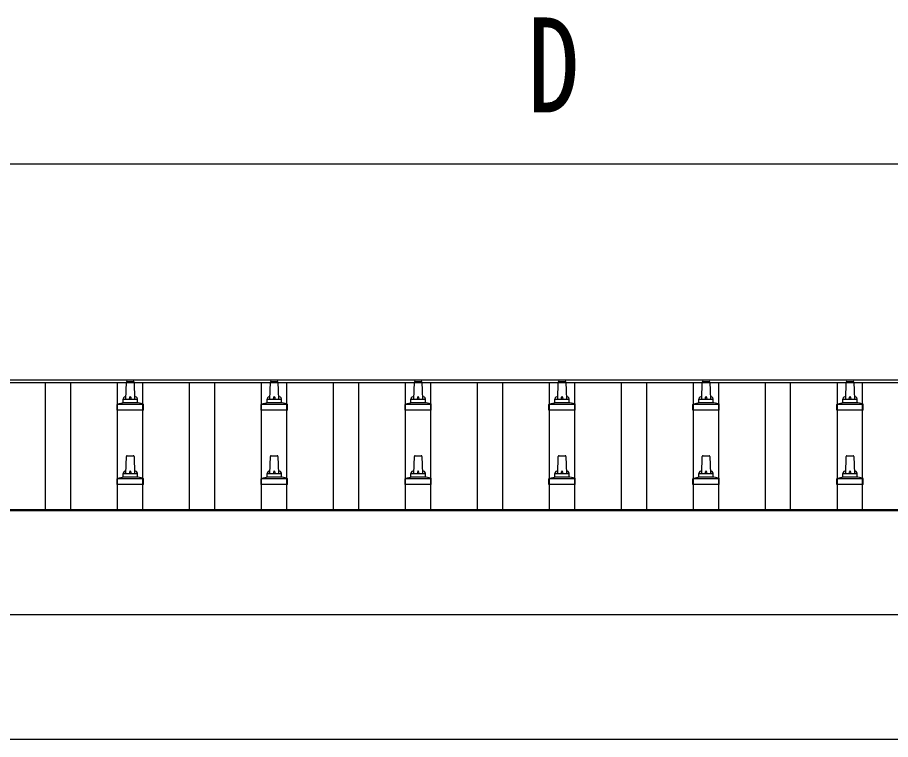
# Model space of a CAD drawing. Units: millimetres, scale not verified. Extents: x -16820 to 16820, y -11880 to 11880.
# Drawn here: x -10268 to -9055, y -1163 to -160 of the extents above; entities that cross this region are included whole.
import ezdxf
from ezdxf.enums import TextEntityAlignment as Align

# ---------------------------------------------------------------- set-up
doc = ezdxf.new("R2010")
doc.units = ezdxf.units.MM
doc.header["$LTSCALE"] = 50
for name, color, linetype in [('0-4_YKK_13', 4, 'Continuous'), ('0-5_YKK_A1', 4, 'Continuous'), ('0-6_YKK_D', 6, 'Continuous')]:
    doc.layers.add(name, color=color, linetype=linetype)
doc.styles.add('ＭＳ ゴシック', font='')
doc.styles.get('ＭＳ ゴシック').set_extended_font_data('MS Gothic')

msp = doc.modelspace()

# ---------------------------------------------------------------- linework, layer by layer
at = {"layer": '0-4_YKK_13'}
for p, q in [((-10116.92, -689.85), (-10116.19, -666.32)), ((-10115.19, -665.35), (-10106.65, -665.35)), ((-10105.65, -666.32), (-10104.92, -689.85)), ((-9916.92, -689.85), (-9916.19, -666.32)), ((-9915.19, -665.35), (-9906.65, -665.35)), ((-9905.65, -666.32), (-9904.92, -689.85)), ((-9716.92, -689.85), (-9716.19, -666.32)), ((-9715.19, -665.35), (-9706.65, -665.35)), ((-9705.65, -666.32), (-9704.92, -689.85)), ((-9516.92, -689.85), (-9516.19, -666.32)), ((-9515.19, -665.35), (-9506.65, -665.35)), ((-9505.65, -666.32), (-9504.92, -689.85)), ((-9316.92, -689.85), (-9316.19, -666.32)), ((-9315.19, -665.35), (-9306.65, -665.35)), ((-9305.65, -666.32), (-9304.92, -689.85)), ((-9116.92, -689.85), (-9116.19, -666.32)), ((-9115.19, -665.35), (-9106.65, -665.35)), ((-9105.65, -666.32), (-9104.92, -689.85)), ((-10120.92, -694.06), (-10120.92, -689.85)), ((-10119.92, -689.85), (-10101.92, -689.85)), ((-10100.92, -694.06), (-10100.92, -689.85)), ((-9920.92, -694.06), (-9920.92, -689.85)), ((-9919.92, -689.85), (-9901.92, -689.85)), ((-9900.92, -694.06), (-9900.92, -689.85)), ((-9720.92, -694.06), (-9720.92, -689.85)), ((-9719.92, -689.85), (-9701.92, -689.85)), ((-9700.92, -694.06), (-9700.92, -689.85)), ((-9520.92, -694.06), (-9520.92, -689.85)), ((-9519.92, -689.85), (-9501.92, -689.85)), ((-9500.92, -694.06), (-9500.92, -689.85)), ((-9320.92, -694.06), (-9320.92, -689.85)), ((-9319.92, -689.85), (-9301.92, -689.85)), ((-9300.92, -694.06), (-9300.92, -689.85)), ((-9120.92, -694.06), (-9120.92, -689.85)), ((-9119.92, -689.85), (-9101.92, -689.85)), ((-9100.92, -694.06), (-9100.92, -689.85)), ((-10129.17, -705.35), (-10129.17, -697.63)), ((-10128.79, -696.85), (-10093.05, -696.85)), ((-10128.41, -696.66), (-10121.69, -695.03)), ((-10121.3, -694.85), (-10100.54, -694.85)), ((-10093.44, -696.66), (-10100.16, -695.03)), ((-10092.67, -705.35), (-10092.67, -697.63)), ((-9929.17, -705.35), (-9929.17, -697.63)), ((-9928.79, -696.85), (-9893.05, -696.85)), ((-9928.41, -696.66), (-9921.69, -695.03)), ((-9921.3, -694.85), (-9900.54, -694.85)), ((-9893.44, -696.66), (-9900.16, -695.03)), ((-9892.67, -705.35), (-9892.67, -697.63)), ((-9729.17, -705.35), (-9729.17, -697.63)), ((-9728.79, -696.85), (-9693.05, -696.85)), ((-9728.41, -696.66), (-9721.69, -695.03)), ((-9721.3, -694.85), (-9700.54, -694.85)), ((-9693.44, -696.66), (-9700.16, -695.03)), ((-9692.67, -705.35), (-9692.67, -697.63)), ((-9529.17, -705.35), (-9529.17, -697.63)), ((-9528.79, -696.85), (-9493.05, -696.85)), ((-9528.41, -696.66), (-9521.69, -695.03)), ((-9521.3, -694.85), (-9500.54, -694.85)), ((-9493.44, -696.66), (-9500.16, -695.03)), ((-9492.67, -705.35), (-9492.67, -697.63)), ((-9329.17, -705.35), (-9329.17, -697.63)), ((-9328.79, -696.85), (-9293.05, -696.85)), ((-9328.41, -696.66), (-9321.69, -695.03)), ((-9321.3, -694.85), (-9300.54, -694.85)), ((-9293.44, -696.66), (-9300.16, -695.03)), ((-9292.67, -705.35), (-9292.67, -697.63)), ((-9129.17, -705.35), (-9129.17, -697.63)), ((-9128.79, -696.85), (-9093.05, -696.85)), ((-9128.41, -696.66), (-9121.69, -695.03)), ((-9121.3, -694.85), (-9100.54, -694.85)), ((-9093.44, -696.66), (-9100.16, -695.03)), ((-9092.67, -705.35), (-9092.67, -697.63)), ((-10092.67, -705.35), (-10129.17, -705.35)), ((-9892.67, -705.35), (-9929.17, -705.35)), ((-9692.67, -705.35), (-9729.17, -705.35)), ((-9492.67, -705.35), (-9529.17, -705.35)), ((-9292.67, -705.35), (-9329.17, -705.35)), ((-9092.67, -705.35), (-9129.17, -705.35)), ((-10116.92, -793.18), (-10116.19, -769.65)), ((-10115.19, -768.68), (-10106.65, -768.68)), ((-10105.65, -769.65), (-10104.92, -793.18)), ((-9916.92, -793.18), (-9916.19, -769.65)), ((-9915.19, -768.68), (-9906.65, -768.68)), ((-9905.65, -769.65), (-9904.92, -793.18)), ((-9716.92, -793.18), (-9716.19, -769.65)), ((-9715.19, -768.68), (-9706.65, -768.68)), ((-9705.65, -769.65), (-9704.92, -793.18)), ((-9516.92, -793.18), (-9516.19, -769.65)), ((-9515.19, -768.68), (-9506.65, -768.68)), ((-9505.65, -769.65), (-9504.92, -793.18)), ((-9316.92, -793.18), (-9316.19, -769.65)), ((-9315.19, -768.68), (-9306.65, -768.68)), ((-9305.65, -769.65), (-9304.92, -793.18)), ((-9116.92, -793.18), (-9116.19, -769.65)), ((-9115.19, -768.68), (-9106.65, -768.68)), ((-9105.65, -769.65), (-9104.92, -793.18)), ((-10128.79, -800.18), (-10093.05, -800.18)), ((-10128.41, -799.99), (-10121.69, -798.36)), ((-10121.3, -798.18), (-10100.54, -798.18)), ((-10120.92, -797.39), (-10120.92, -793.18)), ((-10119.92, -793.18), (-10101.92, -793.18)), ((-10100.92, -797.39), (-10100.92, -793.18)), ((-10093.44, -799.99), (-10100.16, -798.36)), ((-9928.79, -800.18), (-9893.05, -800.18)), ((-9928.41, -799.99), (-9921.69, -798.36)), ((-9921.3, -798.18), (-9900.54, -798.18)), ((-9920.92, -797.39), (-9920.92, -793.18)), ((-9919.92, -793.18), (-9901.92, -793.18)), ((-9900.92, -797.39), (-9900.92, -793.18)), ((-9893.44, -799.99), (-9900.16, -798.36)), ((-9728.79, -800.18), (-9693.05, -800.18)), ((-9728.41, -799.99), (-9721.69, -798.36)), ((-9721.3, -798.18), (-9700.54, -798.18)), ((-9720.92, -797.39), (-9720.92, -793.18)), ((-9719.92, -793.18), (-9701.92, -793.18)), ((-9700.92, -797.39), (-9700.92, -793.18)), ((-9693.44, -799.99), (-9700.16, -798.36)), ((-9528.79, -800.18), (-9493.05, -800.18)), ((-9528.41, -799.99), (-9521.69, -798.36)), ((-9521.3, -798.18), (-9500.54, -798.18)), ((-9520.92, -797.39), (-9520.92, -793.18)), ((-9519.92, -793.18), (-9501.92, -793.18)), ((-9500.92, -797.39), (-9500.92, -793.18)), ((-9493.44, -799.99), (-9500.16, -798.36)), ((-9328.79, -800.18), (-9293.05, -800.18)), ((-9328.41, -799.99), (-9321.69, -798.36)), ((-9321.3, -798.18), (-9300.54, -798.18)), ((-9320.92, -797.39), (-9320.92, -793.18)), ((-9319.92, -793.18), (-9301.92, -793.18)), ((-9300.92, -797.39), (-9300.92, -793.18)), ((-9293.44, -799.99), (-9300.16, -798.36)), ((-9128.79, -800.18), (-9093.05, -800.18)), ((-9128.41, -799.99), (-9121.69, -798.36)), ((-9121.3, -798.18), (-9100.54, -798.18)), ((-9120.92, -797.39), (-9120.92, -793.18)), ((-9119.92, -793.18), (-9101.92, -793.18)), ((-9100.92, -797.39), (-9100.92, -793.18)), ((-9093.44, -799.99), (-9100.16, -798.36)), ((-10129.17, -808.68), (-10129.17, -800.97)), ((-10092.67, -808.68), (-10129.17, -808.68)), ((-10092.67, -808.68), (-10092.67, -800.97)), ((-9929.17, -808.68), (-9929.17, -800.97)), ((-9892.67, -808.68), (-9929.17, -808.68)), ((-9892.67, -808.68), (-9892.67, -800.97)), ((-9729.17, -808.68), (-9729.17, -800.97)), ((-9692.67, -808.68), (-9729.17, -808.68)), ((-9692.67, -808.68), (-9692.67, -800.97)), ((-9529.17, -808.68), (-9529.17, -800.97)), ((-9492.67, -808.68), (-9529.17, -808.68)), ((-9492.67, -808.68), (-9492.67, -800.97)), ((-9329.17, -808.68), (-9329.17, -800.97)), ((-9292.67, -808.68), (-9329.17, -808.68)), ((-9292.67, -808.68), (-9292.67, -800.97)), ((-9129.17, -808.68), (-9129.17, -800.97)), ((-9092.67, -808.68), (-9129.17, -808.68)), ((-9092.67, -808.68), (-9092.67, -800.97))]:
    msp.add_line(p, q, dxfattribs=at)
for centre, radius, start, end in [((-10115.19, -666.35), 1, 90, 178.60509), ((-10106.65, -666.35), 1, 1.39491, 90), ((-9915.19, -666.35), 1, 90, 178.60509), ((-9906.65, -666.35), 1, 1.39491, 90), ((-9715.19, -666.35), 1, 90, 178.60509), ((-9706.65, -666.35), 1, 1.39491, 90), ((-9515.19, -666.35), 1, 90, 178.60509), ((-9506.65, -666.35), 1, 1.39491, 90), ((-9315.19, -666.35), 1, 90, 178.60509), ((-9306.65, -666.35), 1, 1.39491, 90), ((-9115.19, -666.35), 1, 90, 178.60509), ((-9106.65, -666.35), 1, 1.39491, 90), ((-10116.84, -690.48), 4.13, 90, 171.17633), ((-10119.92, -690.85), 1, 90, 180), ((-10107.59, -689.85), 4.83, 133.60282, 180), ((-10114.25, -689.85), 4.83, 0, 46.39718), ((-10105.01, -690.48), 4.13, 8.82367, 90), ((-10101.92, -690.85), 1, 0, 90), ((-9916.84, -690.48), 4.13, 90, 171.17633), ((-9919.92, -690.85), 1, 90, 180), ((-9907.59, -689.85), 4.83, 133.60282, 180), ((-9914.25, -689.85), 4.83, 0, 46.39718), ((-9905.01, -690.48), 4.13, 8.82367, 90), ((-9901.92, -690.85), 1, 0, 90), ((-9716.84, -690.48), 4.13, 90, 171.17633), ((-9719.92, -690.85), 1, 90, 180), ((-9707.59, -689.85), 4.83, 133.60282, 180), ((-9714.25, -689.85), 4.83, 0, 46.39718), ((-9705.01, -690.48), 4.13, 8.82367, 90), ((-9701.92, -690.85), 1, 0, 90), ((-9516.84, -690.48), 4.13, 90, 171.17633), ((-9519.92, -690.85), 1, 90, 180), ((-9507.59, -689.85), 4.83, 133.60282, 180), ((-9514.25, -689.85), 4.83, 0, 46.39718), ((-9505.01, -690.48), 4.13, 8.82367, 90), ((-9501.92, -690.85), 1, 0, 90), ((-9316.84, -690.48), 4.13, 90, 171.17633), ((-9319.92, -690.85), 1, 90, 180), ((-9307.59, -689.85), 4.83, 133.60282, 180), ((-9314.25, -689.85), 4.83, 0, 46.39718), ((-9305.01, -690.48), 4.13, 8.82367, 90), ((-9301.92, -690.85), 1, 0, 90), ((-9116.84, -690.48), 4.13, 90, 171.17633), ((-9119.92, -690.85), 1, 90, 180), ((-9107.59, -689.85), 4.83, 133.60282, 180), ((-9114.25, -689.85), 4.83, 0, 46.39718), ((-9105.01, -690.48), 4.13, 8.82367, 90), ((-9101.92, -690.85), 1, 0, 90), ((-10128.17, -697.63), 1, 103.62699, 180), ((-10121.92, -694.06), 1, 283.62699, 0), ((-10099.92, -694.06), 1, 180, 256.37301), ((-10093.67, -697.63), 1, 0, 76.37301), ((-9928.17, -697.63), 1, 103.62699, 180), ((-9921.92, -694.06), 1, 283.62699, 0), ((-9899.92, -694.06), 1, 180, 256.37301), ((-9893.67, -697.63), 1, 0, 76.37301), ((-9728.17, -697.63), 1, 103.62699, 180), ((-9721.92, -694.06), 1, 283.62699, 0), ((-9699.92, -694.06), 1, 180, 256.37301), ((-9693.67, -697.63), 1, 0, 76.37301), ((-9528.17, -697.63), 1, 103.62699, 180), ((-9521.92, -694.06), 1, 283.62699, 0), ((-9499.92, -694.06), 1, 180, 256.37301), ((-9493.67, -697.63), 1, 0, 76.37301), ((-9328.17, -697.63), 1, 103.62699, 180), ((-9321.92, -694.06), 1, 283.62699, 0), ((-9299.92, -694.06), 1, 180, 256.37301), ((-9293.67, -697.63), 1, 0, 76.37301), ((-9128.17, -697.63), 1, 103.62699, 180), ((-9121.92, -694.06), 1, 283.62699, 0), ((-9099.92, -694.06), 1, 180, 256.37301), ((-9093.67, -697.63), 1, 0, 76.37301), ((-10115.19, -769.68), 1, 90, 178.60509), ((-10106.65, -769.68), 1, 1.39491, 90), ((-9915.19, -769.68), 1, 90, 178.60509), ((-9906.65, -769.68), 1, 1.39491, 90), ((-9715.19, -769.68), 1, 90, 178.60509), ((-9706.65, -769.68), 1, 1.39491, 90), ((-9515.19, -769.68), 1, 90, 178.60509), ((-9506.65, -769.68), 1, 1.39491, 90), ((-9315.19, -769.68), 1, 90, 178.60509), ((-9306.65, -769.68), 1, 1.39491, 90), ((-9115.19, -769.68), 1, 90, 178.60509), ((-9106.65, -769.68), 1, 1.39491, 90), ((-10128.17, -800.97), 1, 103.62699, 180), ((-10121.92, -797.39), 1, 283.62699, 0), ((-10116.84, -793.81), 4.13, 90, 171.17633), ((-10119.92, -794.18), 1, 90, 180), ((-10107.59, -793.18), 4.83, 133.60282, 180), ((-10114.25, -793.18), 4.83, 0, 46.39718), ((-10105.01, -793.81), 4.13, 8.82367, 90), ((-10101.92, -794.18), 1, 0, 90), ((-10099.92, -797.39), 1, 180, 256.37301), ((-10093.67, -800.97), 1, 0, 76.37301), ((-9928.17, -800.97), 1, 103.62699, 180), ((-9921.92, -797.39), 1, 283.62699, 0), ((-9916.84, -793.81), 4.13, 90, 171.17633), ((-9919.92, -794.18), 1, 90, 180), ((-9907.59, -793.18), 4.83, 133.60282, 180), ((-9914.25, -793.18), 4.83, 0, 46.39718), ((-9905.01, -793.81), 4.13, 8.82367, 90), ((-9901.92, -794.18), 1, 0, 90), ((-9899.92, -797.39), 1, 180, 256.37301), ((-9893.67, -800.97), 1, 0, 76.37301), ((-9728.17, -800.97), 1, 103.62699, 180), ((-9721.92, -797.39), 1, 283.62699, 0), ((-9716.84, -793.81), 4.13, 90, 171.17633), ((-9719.92, -794.18), 1, 90, 180), ((-9707.59, -793.18), 4.83, 133.60282, 180), ((-9714.25, -793.18), 4.83, 0, 46.39718), ((-9705.01, -793.81), 4.13, 8.82367, 90), ((-9701.92, -794.18), 1, 0, 90), ((-9699.92, -797.39), 1, 180, 256.37301), ((-9693.67, -800.97), 1, 0, 76.37301), ((-9528.17, -800.97), 1, 103.62699, 180), ((-9521.92, -797.39), 1, 283.62699, 0), ((-9516.84, -793.81), 4.13, 90, 171.17633), ((-9519.92, -794.18), 1, 90, 180), ((-9507.59, -793.18), 4.83, 133.60282, 180), ((-9514.25, -793.18), 4.83, 0, 46.39718), ((-9505.01, -793.81), 4.13, 8.82367, 90), ((-9501.92, -794.18), 1, 0, 90), ((-9499.92, -797.39), 1, 180, 256.37301), ((-9493.67, -800.97), 1, 0, 76.37301), ((-9328.17, -800.97), 1, 103.62699, 180), ((-9321.92, -797.39), 1, 283.62699, 0), ((-9316.84, -793.81), 4.13, 90, 171.17633), ((-9319.92, -794.18), 1, 90, 180), ((-9307.59, -793.18), 4.83, 133.60282, 180), ((-9314.25, -793.18), 4.83, 0, 46.39718), ((-9305.01, -793.81), 4.13, 8.82367, 90), ((-9301.92, -794.18), 1, 0, 90), ((-9299.92, -797.39), 1, 180, 256.37301), ((-9293.67, -800.97), 1, 0, 76.37301), ((-9128.17, -800.97), 1, 103.62699, 180), ((-9121.92, -797.39), 1, 283.62699, 0), ((-9116.84, -793.81), 4.13, 90, 171.17633), ((-9119.92, -794.18), 1, 90, 180), ((-9107.59, -793.18), 4.83, 133.60282, 180), ((-9114.25, -793.18), 4.83, 0, 46.39718), ((-9105.01, -793.81), 4.13, 8.82367, 90), ((-9101.92, -794.18), 1, 0, 90), ((-9099.92, -797.39), 1, 180, 256.37301), ((-9093.67, -800.97), 1, 0, 76.37301)]:
    msp.add_arc(centre, radius, start, end, dxfattribs=at)
at = {"layer": '0-5_YKK_A1'}
for p, q in [((-13733.92, -663.33), (-8333.42, -663.33)), ((-13733.92, -666.91), (-8310.92, -666.91)), ((-10228.42, -842.94), (-10228.42, -666.91)), ((-10193.42, -842.94), (-10193.42, -666.91)), ((-10128.42, -842.94), (-10128.42, -666.91)), ((-10093.42, -842.94), (-10093.42, -666.91)), ((-10028.42, -842.94), (-10028.42, -666.91)), ((-9993.42, -842.94), (-9993.42, -666.91)), ((-9928.42, -842.94), (-9928.42, -666.91)), ((-9893.42, -842.94), (-9893.42, -666.91)), ((-9828.42, -842.94), (-9828.42, -666.91)), ((-9793.42, -842.94), (-9793.42, -666.91)), ((-9728.42, -842.94), (-9728.42, -666.91)), ((-9693.42, -842.94), (-9693.42, -666.91)), ((-9628.42, -842.94), (-9628.42, -666.91)), ((-9593.42, -842.94), (-9593.42, -666.91)), ((-9528.42, -842.94), (-9528.42, -666.91)), ((-9493.42, -842.94), (-9493.42, -666.91)), ((-9428.42, -842.94), (-9428.42, -666.91)), ((-9393.42, -842.94), (-9393.42, -666.91)), ((-9328.42, -842.94), (-9328.42, -666.91)), ((-9293.42, -842.94), (-9293.42, -666.91)), ((-9228.42, -842.94), (-9228.42, -666.91)), ((-9193.42, -842.94), (-9193.42, -666.91)), ((-9128.42, -842.94), (-9128.42, -666.91)), ((-9093.42, -842.94), (-9093.42, -666.91)), ((-13733.92, -843.16), (-8320.92, -843.16)), ((-13729.22, -844.71), (-8320.92, -844.71)), ((-8320.92, -989.59), (-13729.22, -989.59)), ((-8325.92, -1163), (-13606.92, -1163))]:
    msp.add_line(p, q, dxfattribs=at)
at = {"layer": '0-6_YKK_D'}
msp.add_line((-13545.92, -363.33), (-5475.92, -363.33), dxfattribs=at)

# ---------------------------------------------------------------- texts
at = {"layer": '0-6_YKK_D', "style": 'ＭＳ ゴシック', "width": 0.8}
msp.add_text('D', height=132, dxfattribs=at).set_placement((-9558.92, -331.33), align=Align.BOTTOM_LEFT)

doc.saveas('drawing.dxf')
